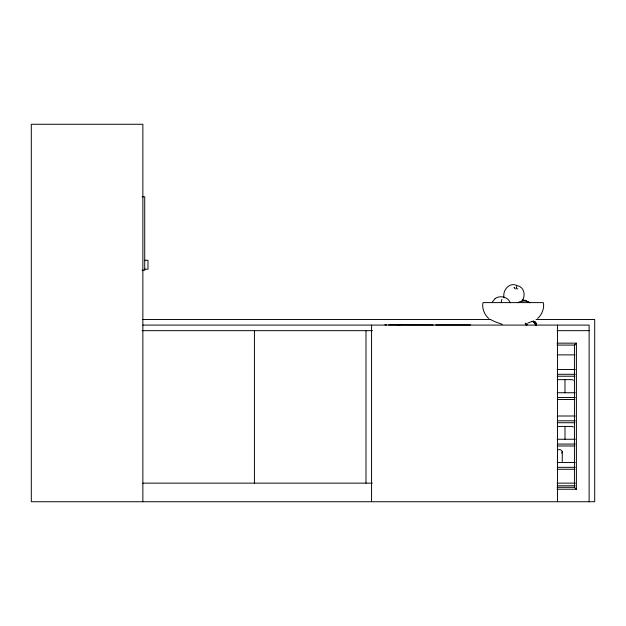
<?xml version="1.0" encoding="UTF-8"?>
<svg xmlns="http://www.w3.org/2000/svg" width="626" height="626" viewBox="0 0 626 626"><rect width="100%" height="100%" fill="white"/><g stroke="black" fill="none" stroke-linecap="round" stroke-linejoin="round"><path stroke-width="0.94" d="M501.23 302.053L501.825 299.439M557.664 449.828C559.73 448.764 563.744 450.665 561.694 453.099M517.225 285.526L516.74 286.81M515.894 289.032L516.575 287.224M526.81 323.399L526.928 323.712A2.887 2.543 74 0 1 527.076 324.675L526.763 324.964M492.31 301.975L495.291 298.445M536.106 323.454L536.192 323.767A2.887 2.614 -71.6 0 1 536.239 324.73L536.146 324.878M527.053 324.753L526.443 325.027M521.81 301.309C525.707 296.513 524.752 287.764 518.117 285.871M576.397 343.158L574.441 345.082L574.441 487.318L576.397 489.235L576.397 343.158L557.046 343.158M537.585 318.431C541.92 315.042 544.761 307.397 543.243 302.608L483.1 302.608C481.582 307.397 484.414 315.042 488.75 318.431M536.208 324.972L536.059 325.058M517.898 302.632C521.583 300.425 526.521 300.433 530.152 302.718M495.111 298.547C499.939 295.073 508.242 296.787 510.167 302.757M535.934 325.019L536.239 324.73M531.216 321.795L527.914 323.008M525.144 323.086L526.497 324.964M517.804 288.868L516.951 288.735M142.071 196.791L144.723 196.791L144.723 270.236L142.071 270.236M144.723 260.267L147.963 260.267L147.963 269.196L144.723 269.196M142.665 319.51L490.056 319.51M536.02 319.51L594.7 319.51L594.7 501.731L31.3 501.731L31.3 124.269L142.861 124.269L142.861 501.731M397.541 324.738L400.225 324.722M384.787 324.839L386.602 324.839M388.66 324.871L390.608 324.871M391.187 324.839L433.27 324.902M435.719 324.902L470.494 324.902M142.861 325.09L589.121 325.09L589.121 501.731M142.071 330.661L372.431 330.661M557.109 330.661L589.121 330.661M557.03 345.082L574.973 345.082M557.273 354.879L574.973 354.879M557.218 369.489L575.231 369.489M557.696 374.293L575.231 374.293M557.218 376.218L574.856 376.218M557.265 379.638L572.054 379.638L573.432 380.201M557.218 392.745L575.231 392.745M557.696 397.549L575.231 397.549M557.218 399.474L574.856 399.474M557.218 416.008L575.231 416.008M557.696 420.813L575.231 420.813M557.218 422.73L574.856 422.73M557.265 426.431L572.054 426.431L573.432 426.995M557.218 439.264L575.231 439.264M557.696 444.069L575.231 444.069M557.218 445.986L574.856 445.986M557.218 462.52L575.231 462.52M557.696 467.325L575.231 467.325M557.218 469.25L574.856 469.25M142.861 483.139L372.337 483.139M557.109 483.139L575.45 483.139M557.218 485.776L575.231 485.776M557.03 487.318L574.441 487.318M557.046 489.235L576.397 489.235M522.209 299.948L525.55 300.417L529.455 302.726M526.576 324.988L526.137 324.871M535.207 324.26L535.809 325.082M526.349 301.278L527.186 301.474M516.693 285.378C509.04 281.99 502.138 290.816 504.102 297.89M533.375 321.091A80.472 72.733 -71.6 0 1 534.416 321.561L534.534 321.6A3.858 3.49 -71.6 0 1 535.355 322.14L535.59 322.374M502.201 324.291L495.119 321.795L489.822 319.182M514.775 287.976L514.056 287.451L514.768 288.296M533.775 322.194L533.102 321.78A6.127 5.532 -71.6 0 0 531.865 321.271M533.657 322.155L534.698 323.141M534.15 322.593L535.058 323.697M535.668 322.593L536.31 323.806M525.691 323.603L526.27 324.831M536.114 323.188L535.238 322.1A3.858 3.49 -71.6 0 0 534.416 321.561M534.933 323.658L535.512 324.925M564.988 379.638L564.988 392.721M564.988 426.431L564.988 439.515M562.265 451.737L562.265 461.55M557.516 325.09L557.516 501.731M371.57 325.09L371.57 501.731M365.991 330.661L365.991 483.139M254.43 330.661L254.43 483.139M533.493 321.13A80.472 72.733 -71.6 0 1 534.534 321.6M531.983 321.31A6.127 5.532 -71.6 0 1 533.227 321.819"/></g></svg>
